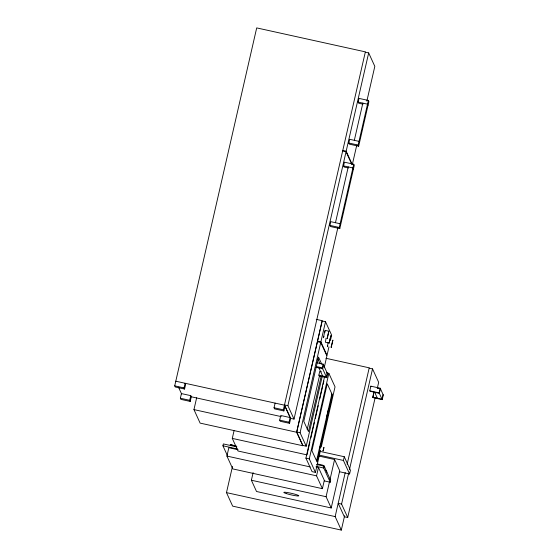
<?xml version="1.0" encoding="UTF-8"?>
<svg xmlns="http://www.w3.org/2000/svg" width="558" height="558" viewBox="0 0 558 558"><rect width="100%" height="100%" fill="white"/><g stroke="black" fill="none" stroke-linecap="round" stroke-linejoin="round"><path stroke-width="0.84" d="M325.063 331.068L324.826 332.596M320.159 447.237L320.208 446.533L319.469 450.111M326.06 338.085L325.412 342.256L329.227 343.072L330.852 335.644L329.15 343.079M328.097 342.556L327.455 346.727L327.846 345.953M319.992 448.123L319.657 449.518M184.565 389.038L184.049 387.915L185.116 383.269L185.633 384.392L184.565 389.038L175.233 386.98L174.717 385.857L256.701 27.9L365.364 51.866L283.38 409.823L283.896 410.946L274.557 408.888L274.048 407.759L275.108 403.113M180.367 398.238L181.434 393.592L190.773 395.65L191.282 396.773L190.222 401.425L180.883 399.368L180.367 398.238L189.706 400.302L190.222 401.425M189.706 400.302L190.773 395.65M316.253 319.364L322.196 320.676L296.64 432.248L302.813 445.751L200.12 423.11L193.954 409.6L196.66 397.763M227.246 455.251L222.928 445.793L223.353 443.931L236.913 446.923M315.926 466.906L318.458 467.471L324.317 480.305L322.405 488.668L232.784 468.908L226.925 456.074L228.836 447.704L238.14 449.755M310.185 466.92L238.043 451.01L232.288 438.4L234.039 430.762M344.607 515.731L341.315 530.1L232.651 506.134L226.485 492.623L232.484 466.425M319.315 456.151L334.591 459.52L339.731 470.778L331.215 507.968L256.527 491.493L251.386 480.236L253.13 472.633M279.697 420.146L280.765 415.494L290.097 417.558L289.037 422.204L289.546 423.327L280.214 421.269L279.697 420.146L289.037 422.204M283.896 410.946L284.957 406.301M287.886 405.666L284.524 404.927L290.662 418.367L294.024 419.107L287.886 405.666L346.044 151.748L342.682 151.009M356.771 145.15L352.307 164.638L346.169 151.19L368.678 52.919L365.316 52.18M348.332 167.958L344.091 167.016L343.575 165.893L344.425 162.176L353.758 164.233L354.274 165.356L339.794 228.585L330.462 226.527L329.945 225.397L330.796 221.679L340.136 223.737L340.645 224.86M362.937 104.172L358.696 103.237L358.18 102.114L359.031 98.396L368.371 100.454L368.88 101.577L358.661 146.203L349.329 144.145L348.813 143.022L349.664 139.305L358.996 141.362L359.512 142.485M335.463 222.712L348.241 166.926M354.33 140.33L362.846 103.139M289.546 423.327L290.613 418.681L284.447 405.171L175.777 381.205M294.024 419.107L337.785 228.034M366.857 101.096L374.816 66.36L368.678 52.919M339.794 228.585L339.278 227.455L353.758 164.233M358.661 146.203L358.145 145.08L368.371 100.454M322.259 376.155L306.216 446.184L302.854 445.444L296.723 431.997L317.397 341.719L320.759 342.459L326.897 355.906L324.191 367.715M306.216 446.184L300.078 432.743L320.759 342.459M320.885 341.901L325.509 321.729L322.147 320.99L317.523 341.161L320.885 341.901L327.023 355.348L328.948 346.936M316.47 362.672L323.11 364.137L327.602 373.972L326.751 377.689L319.281 376.043L318.869 375.143L319.72 371.426L321.38 371.795M307.186 429.527L319.581 375.429M326.751 377.689L322.259 367.855L323.11 364.137M323.521 365.037L322.67 368.754L316.03 367.29M321.066 376.643L308.483 431.592L303.782 421.297L318.499 357.057L321.75 364.179M330.489 340.213L331.647 335.17L325.509 321.729M320.487 450.376L315.444 472.396L312.082 471.65L305.917 458.139L324.533 376.838M309.892 442.138L306.97 454.875L232.288 438.4M310.862 437.897L314.363 422.615M315.333 418.367L318.248 405.638M319.804 398.844L322.719 386.115M323.11 384.413L323.884 381.016M327.19 373.072L326.339 376.79L318.869 375.143M315.444 472.396L309.278 458.885L328.864 373.344L326.346 372.793M316.546 460.845L331.877 393.899M319.776 450.104L317.063 461.968L311.922 450.711L327.253 383.771L332.394 395.029L320.362 447.565M321.262 446.986L335.037 386.854L328.864 373.344M322.405 488.668L316.546 475.835L318.458 467.471M324.296 480.905L330.231 482.217L323.752 468.029L324.177 466.167L316.553 464.486M331.215 507.968L326.074 496.711L329.555 481.491M329.945 479.803L334.591 459.52M330.231 482.217L330.657 480.354L324.177 466.167M339.397 471.712L349.58 473.958L343.414 460.455L344.265 456.73L319.65 451.303M341.315 530.1L335.149 516.589L345.214 472.64M347.153 464.186L369.222 367.827L325.921 358.278M341.573 504.069L338.211 503.33L344.349 516.771L347.711 517.51L341.573 504.069L348.534 473.651M349.503 469.431L372.535 368.88L369.173 368.14M349.58 473.958L350.431 470.241L344.265 456.73M377.292 387.998L380.403 388.682L379.342 393.334L370.003 391.27L369.801 390.823L370.868 386.171L380.2 388.228L383.283 394.987L382.223 399.633L372.884 397.575L373.741 392.476L375.443 392.853M372.884 397.575L373.741 392.476M347.711 517.51L375.185 397.533M377.313 388.242L378.673 382.328L372.535 368.88M382.223 399.633L379.133 392.881L380.2 388.228M383.081 394.534L382.014 399.186L372.681 397.129M323.975 336.314L323.375 337.785L324.993 330.357L328.808 331.173L327.19 338.601L328.808 331.173M358.18 102.114L367.52 104.172L368.029 105.295M348.813 143.022L358.145 145.08M342.807 150.451L346.169 151.19M343.575 165.893L352.907 167.951L353.423 169.081M329.945 225.397L339.278 227.455M316.449 366.571L322.259 367.855M369.801 390.823L379.133 392.881M174.717 385.857L184.049 387.915M274.048 407.759L283.38 409.823M191.289 396.78L281.274 416.624M296.723 431.997L300.078 432.743M193.954 409.6L296.64 432.248M318.799 455.021L343.414 460.455M305.917 458.139L309.278 458.885M235.978 445.912L230.168 444.628L236.083 446.135M222.928 445.793L237.331 448.967M316.972 466.53L323.752 468.029M226.925 456.074L316.546 475.835M251.386 480.236L326.074 496.711M226.485 492.623L335.149 516.589M346.044 151.748L351.819 164.401M374.676 392.302L377.348 398.154M370.868 386.171L371.07 386.624M317.9 359.059L320.069 363.809M318.932 367.931L322.608 375.966M178.525 387.21L181.608 393.969M317.467 464.047A3.836 0.398 12.9 0 1 322.74 465.198A3.836 0.398 12.9 0 1 323.124 465.853M325.586 470.164A3.836 0.398 12.9 0 1 325.788 470.617M326.723 471.935A3.836 0.398 12.9 0 1 326.835 472.166M324.142 467.011A3.836 0.398 12.9 0 1 324.351 467.465M323.096 450.711L323.089 451.073L323.947 447.356L323.096 450.711M331.201 346.825L331.187 347.55L332.889 340.108L331.201 346.825M328.502 409.119L326.325 418.605L326.695 419.414L328.871 409.935L328.502 409.119M286.31 493.572A7.673 0.788 12.9 0 0 298.621 495.929A7.673 0.788 12.9 0 0 288.967 492.805A7.673 0.788 12.9 0 0 286.31 493.572"/></g></svg>
